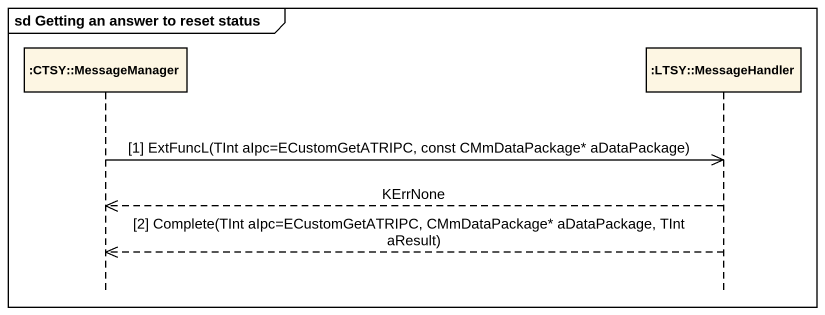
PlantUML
@startuml
mainframe sd Getting an answer to reset status
hide footbox
participant ":CTSY::MessageManager" as CTSY_MessageManager
participant ":LTSY::MessageHandler" as LTSY_MessageHandler

CTSY_MessageManager ->> LTSY_MessageHandler : [1] ExtFuncL(TInt aIpc=ECustomGetATRIPC, const CMmDataPackage* aDataPackage)
LTSY_MessageHandler -->> CTSY_MessageManager : KErrNone
LTSY_MessageHandler -->> CTSY_MessageManager : [2] Complete(TInt aIpc=ECustomGetATRIPC, CMmDataPackage* aDataPackage, TInt aResult)
@enduml
